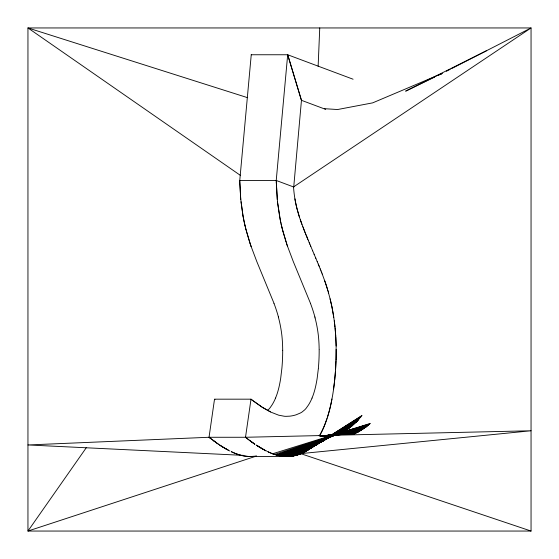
<?xml version="1.0" encoding="UTF-8"?>
<svg xmlns="http://www.w3.org/2000/svg" width="559" height="559" viewBox="0 0 559 559"><rect width="100%" height="100%" fill="white"/><g stroke="black" fill="none" stroke-linecap="round" stroke-linejoin="round"><path stroke-width="0.84" d="M336.05 359.178L336.134 346.615M336.043 359.563L336.036 359.64A124.978 52.819 -90 0 1 335.54 369.834M336.001 360.639L335.596 368.968M318.134 66.255L319.748 27.95M335.512 370.233L335.442 371.218M335.428 371.414L335.428 371.414A124.391 52.574 -90 0 1 334.708 379.75A117.369 49.604 90 0 1 333.527 389.483A108.348 45.789 90 0 1 332.472 396.205L331.145 403.081A95.072 40.178 90 0 1 329.957 408.287A91.886 38.837 90 0 1 328.308 414.415L327.043 418.495A89.831 37.963 -90 0 1 324.765 424.791L324.262 426.021A91.501 38.669 90 0 1 321.698 431.695L319.566 435.706M335.407 371.721L334.708 379.75M251.25 54.754L239.755 180.536M251.201 54.754L287.682 54.754L276.23 180.466L277.25 199.591M318.33 368.716L318.378 368.143A81.852 34.595 90 0 0 319.168 350.283L319.154 349.452M318.288 369.094L317.205 377.989A66.472 28.097 90 0 1 316.618 381.566L315.919 385.137A52.427 22.157 -90 0 1 313.194 395.066L312.034 398.057M334.582 380.945L333.527 389.483M209.765 437.858L209.038 437.271L214.523 399.175L251.005 399.175L252.584 400.433M248.664 439.744L245.513 437.271L251.005 399.175L251.578 399.636M327.036 418.509L324.765 424.791A91.229 38.557 -90 0 1 321.698 431.695A95.03 40.164 90 0 1 319.524 435.775M275.552 398.057L276.705 395.052A52.427 22.157 90 0 0 279.444 385.13L280.143 381.566A66.472 28.097 90 0 0 280.73 377.989L281.904 368.143A81.852 34.595 -90 0 0 282.693 350.283M86.247 447.773L27.95 531.05L531.05 531.05L531.05 27.95L27.95 27.95L27.95 531.05L256.588 456.011M267.677 410.362L268.236 409.831A46.942 19.838 90 0 0 270.242 407.532L271.926 405.093A54.698 23.115 -90 0 0 275.559 398.071M309.476 448.618L305.039 451.756L299.407 454.341L330.376 436.439M330.593 436.132L300.84 453.796L303.32 452.685A122.037 51.575 90 0 0 306.43 450.91L323.249 440.212M331.291 435.105L362.001 415.589L331.242 435.112M323.193 440.226L304.879 451.847L326.232 438.57M327.707 437.655L329.915 436.286M331.389 435.37L360.841 417.049L331.347 435.321L364.552 427.935M326.183 438.522L303.32 452.685L330.069 436.39M327.658 437.606L329.873 436.237M332.298 435.035L359.793 418.293L331.676 435.335M323.535 440.268L302.084 453.265L330.474 436.306M325.017 439.367L330.194 436.23M332.71 434.965L358.857 419.348L332.081 435.244M300.798 453.817L330.725 436.174M332.221 435.293L358.34 419.907M330.53 436.355L300.588 453.901M330.208 436.481L299.91 454.153M365.614 427.181L332.395 435.14L358.074 420.193L332.766 435.049L365.893 426.978L332.926 435.042L357.571 420.724L332.647 435.133M299.407 454.341L330.872 436.216M332.458 435.321L357.25 421.053M333.052 435L357.11 421.2M330.551 436.481L299.03 454.467L291.218 456.291M332.808 435.195L356.824 421.493L332.563 435.279M331.047 436.139L298.457 454.663L356.383 421.926L332.829 435.181M331.284 436.146L295.543 455.487L353.945 424.225L294.265 455.781L352.981 425.071L292.986 456.025L294.824 455.655A202.987 85.786 90 0 0 297.877 454.844L330.551 436.46M297.877 454.844L331.375 436.16M332.891 435.307L355.734 422.562L333.031 435.112M330.76 436.369L296.71 455.187L331.145 436.362M332.675 435.524L354.86 423.394L332.808 435.328M440.932 74.054L442.49 73.257M446.368 71.272L450.254 69.281M451.812 68.484L531.05 27.95L293.531 186.937L276.23 180.466L239.755 180.466L239.755 180.823M292.986 456.025L352.268 425.679L292.05 456.172M486.379 50.799L405.652 91.145L434.657 77.079M290.435 456.382L350.856 426.817L291.141 456.298L290.435 456.382L350.325 427.23L289.73 456.451L288.144 456.556L348.767 428.376L287.955 456.563L249.475 456.577L241.334 455.459M438.577 75.179L441.708 73.655L372.65 102.87L337.587 109.529L324.423 108.691M290.261 456.403L289.73 456.451L349.766 427.649L288.088 456.556M287.955 456.563L348.432 428.606L287.165 456.584L347.845 429.012L286.383 456.584L279.521 455.851L272.366 453.691M335.987 434.532L342.492 432.051L279.409 455.83A193.77 81.894 -90 0 0 286.383 456.584L347.132 429.48L285.272 456.556L334.408 435.175M335.994 434.483L346.3 430.004L284.154 456.5L334.247 435.265M335.833 434.595L345.378 430.549L282.812 456.375L344.372 431.108L281.47 456.2L343.652 431.485L280.897 456.109L334.317 435.188L279.87 455.92L342.835 431.89L280.325 456.011L334.352 435.133M300.421 453.964L300.085 454.09L330.69 436.32L299.079 454.453L299.708 454.229M278.347 455.592L341.919 432.31M271.953 453.531L275.287 454.733A221.699 93.695 -90 0 0 277.278 455.319L341.123 432.659M277.278 455.319L340.564 432.883L276.866 455.208L340.256 433.001L276.446 455.082L339.376 433.33L274.518 454.481M370.414 423.394L272.596 453.782M337.21 434.029L369.82 423.904M337.098 434.064L369.373 424.274M336.86 434.133L369.275 424.358M369.178 424.435L336.749 434.161L369.073 424.526M336.665 434.189L368.821 424.728L336.092 434.343M368.346 425.106L334.946 434.623L367.389 425.853M335.065 434.56L367.088 426.084M334.079 434.818L366.97 426.175M333.926 434.846L366.844 426.272M366.718 426.363L333.632 434.909M333.485 434.937L366.473 426.545M333.346 434.965L366.355 426.636M333.199 434.993L366.236 426.727M333.066 435.021L366.117 426.81M332.926 435.042L366.005 426.894M332.654 435.091L365.782 427.062M365.397 427.335L331.878 435.223M331.62 435.265L364.964 427.642M331.375 435.307L364.754 427.789M331.131 435.342L364.349 428.075M330.893 435.377L363.937 428.362M330.376 435.447L363.706 428.515M330.103 435.482L363.483 428.669L329.558 435.552L363.077 428.935M329.412 435.573L362.826 429.102M329.104 435.608L362.693 429.193M328.951 435.622L362.498 429.319M328.622 435.657L361.952 429.668M327.972 435.72L361.687 429.843M327.651 435.747L361.47 429.983M327.462 435.761L361.163 430.171M327.099 435.789L361.016 430.269L326.183 435.852L360.171 430.786L325.813 435.873L359.87 430.968L325.45 435.887L359.64 431.108L325.268 435.894L359.486 431.199L325.079 435.901L359.332 431.289M292.678 456.074L351.8 426.063L291.141 456.298L351.457 426.342L291.896 456.2M256.106 456.088L249.908 456.584A193.77 81.894 90 0 1 242.934 455.83L242.669 455.774M324.898 435.908L359.025 431.471M324.527 435.922L358.871 431.562L323.961 435.936L358.389 431.834M323.961 435.936L358.466 431.793M323.843 435.936L358.242 431.918L322.878 435.95L357.439 432.373L322.557 435.943L357.264 432.47M290.953 456.326L289.73 456.451M298.38 453.866L531.05 430.772L245.513 437.271L209.038 437.271L27.95 444.957L243.549 455.382M322.452 435.943L357.18 432.512M322.354 435.943L357.096 432.561M322.257 435.943L357.012 432.603M322.159 435.943L356.789 432.729L320.852 435.915L355.706 433.309L320.419 435.901L355.461 433.435M253.178 456.458L252.249 456.521M320.265 435.894L355.335 433.498M320.111 435.887L355.077 433.63M319.811 435.873L354.713 433.812L319.077 435.831M287.724 456.57L286.383 456.584M241.383 455.473L235.304 453.461M241.069 455.389L240.803 455.319A221.699 93.695 90 0 1 238.812 454.733M247.651 97.692L27.95 27.95L240.587 175.512M300.994 453.733L531.05 531.05M238.281 454.558L234.794 453.258M299.386 216.913L296.892 208.248A71.901 30.389 -90 0 1 295.984 204.356L295.432 201.687A60.819 25.707 90 0 1 294.921 198.857L294.852 198.431A55.739 23.555 90 0 1 293.622 188.229L301.455 100.299L287.682 54.754L353.092 79.224M325.701 109.375L301.42 100.299L287.724 54.754M272.212 453.635L268.816 452.182M271.926 453.517L269.997 452.713M235.199 453.419L231.349 451.714M234.696 453.216L233.515 452.706M269.501 452.497L268.32 451.951M233.026 452.497L231.545 451.812M268.718 452.133L267.16 451.392M271.101 412.221L278.634 415.169L284.231 416.238A149.896 63.349 -90 0 0 286.019 416.336L289.751 416.162A167.903 70.958 -90 0 0 296.291 414.743L300.442 412.975A75.088 31.73 -90 0 0 302.265 411.864L304.718 409.831A46.586 19.691 90 0 0 306.248 408.133L308.407 405.093A54.698 23.115 90 0 0 312.041 398.071M266.357 450.994L265.015 450.302M229.924 451.015L229.302 450.701M266.007 450.813L265.518 450.568M265.658 450.638L263.666 449.576M227.974 450.002L228.708 450.393M228.372 450.212L228.037 450.037M264.812 450.198L264.169 449.848M225.116 448.409L227.869 449.946M263.485 449.478L262.192 448.751M227.373 449.674L224.32 447.948M226.877 449.401L222.119 446.606M262.094 448.695L261.682 448.465M261.584 448.402L260.718 447.892M260.501 447.766L259.725 447.305M224.39 447.99L220.141 445.348M222.95 447.123L219.394 444.859M259.11 446.927L256.672 445.383M220.987 445.893L219.54 444.957M256.427 445.223L263.848 449.674L256.183 445.062M218.835 444.489L209.038 437.271M254.799 444.139L253.891 443.525M254.834 444.167L251.948 442.162M218.52 444.279L217.758 443.762M254.562 443.986L254.128 443.692M253.702 443.392L250.495 441.107M217.318 443.462L210.009 438.046M253.486 443.245L253.052 442.945M216.564 442.931L215.425 442.134M252.507 442.56L251.466 441.82M251.655 441.952L249.153 440.108M214.509 441.47L213.587 440.792M250.774 441.317L245.513 437.271M253.157 400.88L262.269 407.273L270.528 411.941L262.269 407.273L251.864 399.867M214.956 399.524L214.67 399.294M312.509 250.425L314.193 254.401M310.587 245.869L312.691 250.844M314.088 254.156L315.828 258.272M309.742 243.857L310.769 246.309M315.576 257.685L317.288 261.752M309.19 242.543L309.889 244.206M309.372 242.976L308.372 240.58M317.184 261.507L318.337 264.288M307.618 238.742L308.393 240.636M318.246 264.072L319.308 266.643M307.345 238.085L307.883 239.392M318.637 265.015L318.937 265.749M306.891 236.974L307.555 238.588M307.08 237.435L306.227 235.353M306.542 236.122L306.807 236.778M319.238 266.475L320.3 269.096M305.899 234.542L306.276 235.465M305.57 233.725L306.011 234.801M320.237 268.949L320.566 269.766M305.018 232.341L305.619 233.837M320.531 269.676L321.055 270.996M305.06 232.439L304.501 231.028M320.992 270.842L322.319 274.252M304.69 231.503L304.872 231.971M304.571 231.209L303.614 228.75M304.124 230.07L304.348 230.643M321.565 272.296L321.788 272.869M303.761 229.141L303.949 229.616M303.369 228.121L303.684 228.931M303.188 227.646L303.46 228.358M322.222 273.994L325.065 281.799A147.087 62.161 90 0 1 327.567 289.548M303.257 227.834L302.824 226.688M302.859 226.779L301.804 223.949M310.469 303.292L293.279 261.549L287.501 246.233M273.994 303.292L256.805 261.549L251.026 246.233M301.979 224.418L301.615 223.432M301.699 223.656L301.434 222.915M300.945 221.546L301.532 223.188M301.364 222.72L300.63 220.644M300.861 221.301L300.456 220.141M287.606 246.54L287.081 245.017M250.607 245.017L251.131 246.54M250.921 245.925L249.999 243.2M300.316 219.722L300.525 220.344M287.291 245.625L286.474 243.2M300.372 219.89L299.303 216.654A98.077 41.45 90 0 1 297.395 210.198M250.502 244.709L245.967 229.497M286.879 244.409L282.267 228.806M249.698 242.299L249.901 242.899M286.082 241.998L282.896 231.223M249.6 241.998L246.421 231.223M327.805 290.373L327.951 290.869M328.098 291.372L327.658 289.869A148.561 62.783 -90 0 0 324.765 280.946M328.147 291.532L330.089 298.792A113.533 47.983 -90 0 1 332.158 308.065L333.751 317.26M328.308 292.091L328.622 293.209M314.85 316.946L315.108 317.924M278.375 316.946L278.564 317.68M282.805 230.874L281.45 225.41M246.149 230.189L245.792 228.806M244.975 225.41L245.883 229.148M282.016 227.772L282.183 228.463M245.534 227.772L245.708 228.463M330.103 298.862L331.878 306.702M281.932 227.422L280.8 222.524M245.282 226.737L244.325 222.524M281.38 225.123L281.121 223.97M244.772 224.543L244.905 225.123M244.709 224.257L244.514 223.39M280.925 223.097L280.555 221.364M244.451 223.097L244.199 221.944M280.737 222.23L280.422 220.707M243.5 218.513L244.262 222.23M244.136 221.65L243.088 216.312M276.251 181.605L277.488 201.904L280.492 221.078M331.962 307.094L332.151 308.065A103.226 43.63 90 0 1 333.849 317.903L334.198 320.37A98.244 41.52 -90 0 1 335.1 328.203L335.742 336.364M280.199 219.61L280.345 220.344M280.122 219.247L279.773 217.409M243.291 217.409L243.431 218.143M279.703 217.046L277.453 201.596M243.221 217.046L242.955 215.578M240.992 201.75L243.025 215.942M242.892 215.208L240.656 198.34L239.769 181.389M334.261 320.845L334.38 321.781M334.443 322.257L334.995 327.162M240.761 199.437L239.769 181.605M335.791 337.189L336.127 345.986M336.127 346.161L336.12 345.707A102.87 43.476 90 0 0 335.875 338.754A98.789 41.75 90 0 0 335.1 328.203M239.769 181.458L239.755 180.746M319.154 349.123L319.147 348.956A60.225 25.448 -90 0 0 318.364 335.582L318.162 333.919A67.031 28.327 -90 0 0 315.08 317.959M282.686 350.283L282.672 348.956A60.225 25.455 -90 0 0 281.89 335.582L281.687 333.919A67.031 28.327 90 0 0 278.606 317.959M309.043 448.989A101.452 42.875 -90 0 1 306.43 450.903M327.546 416.937A91.487 38.662 -90 0 0 329.957 408.28A96.749 40.891 -90 0 0 331.955 399.021M336.169 349.333A115.44 48.787 90 0 1 336.036 359.716M297.402 210.191A74.396 31.437 90 0 1 295.977 204.363A62.971 26.608 -90 0 1 294.921 198.857M310.448 303.334A109.459 46.257 90 0 1 314.878 316.897M273.973 303.334A109.459 46.264 -90 0 1 278.403 316.897M343.219 431.702L335.938 434.553L343.219 431.702"/></g></svg>
